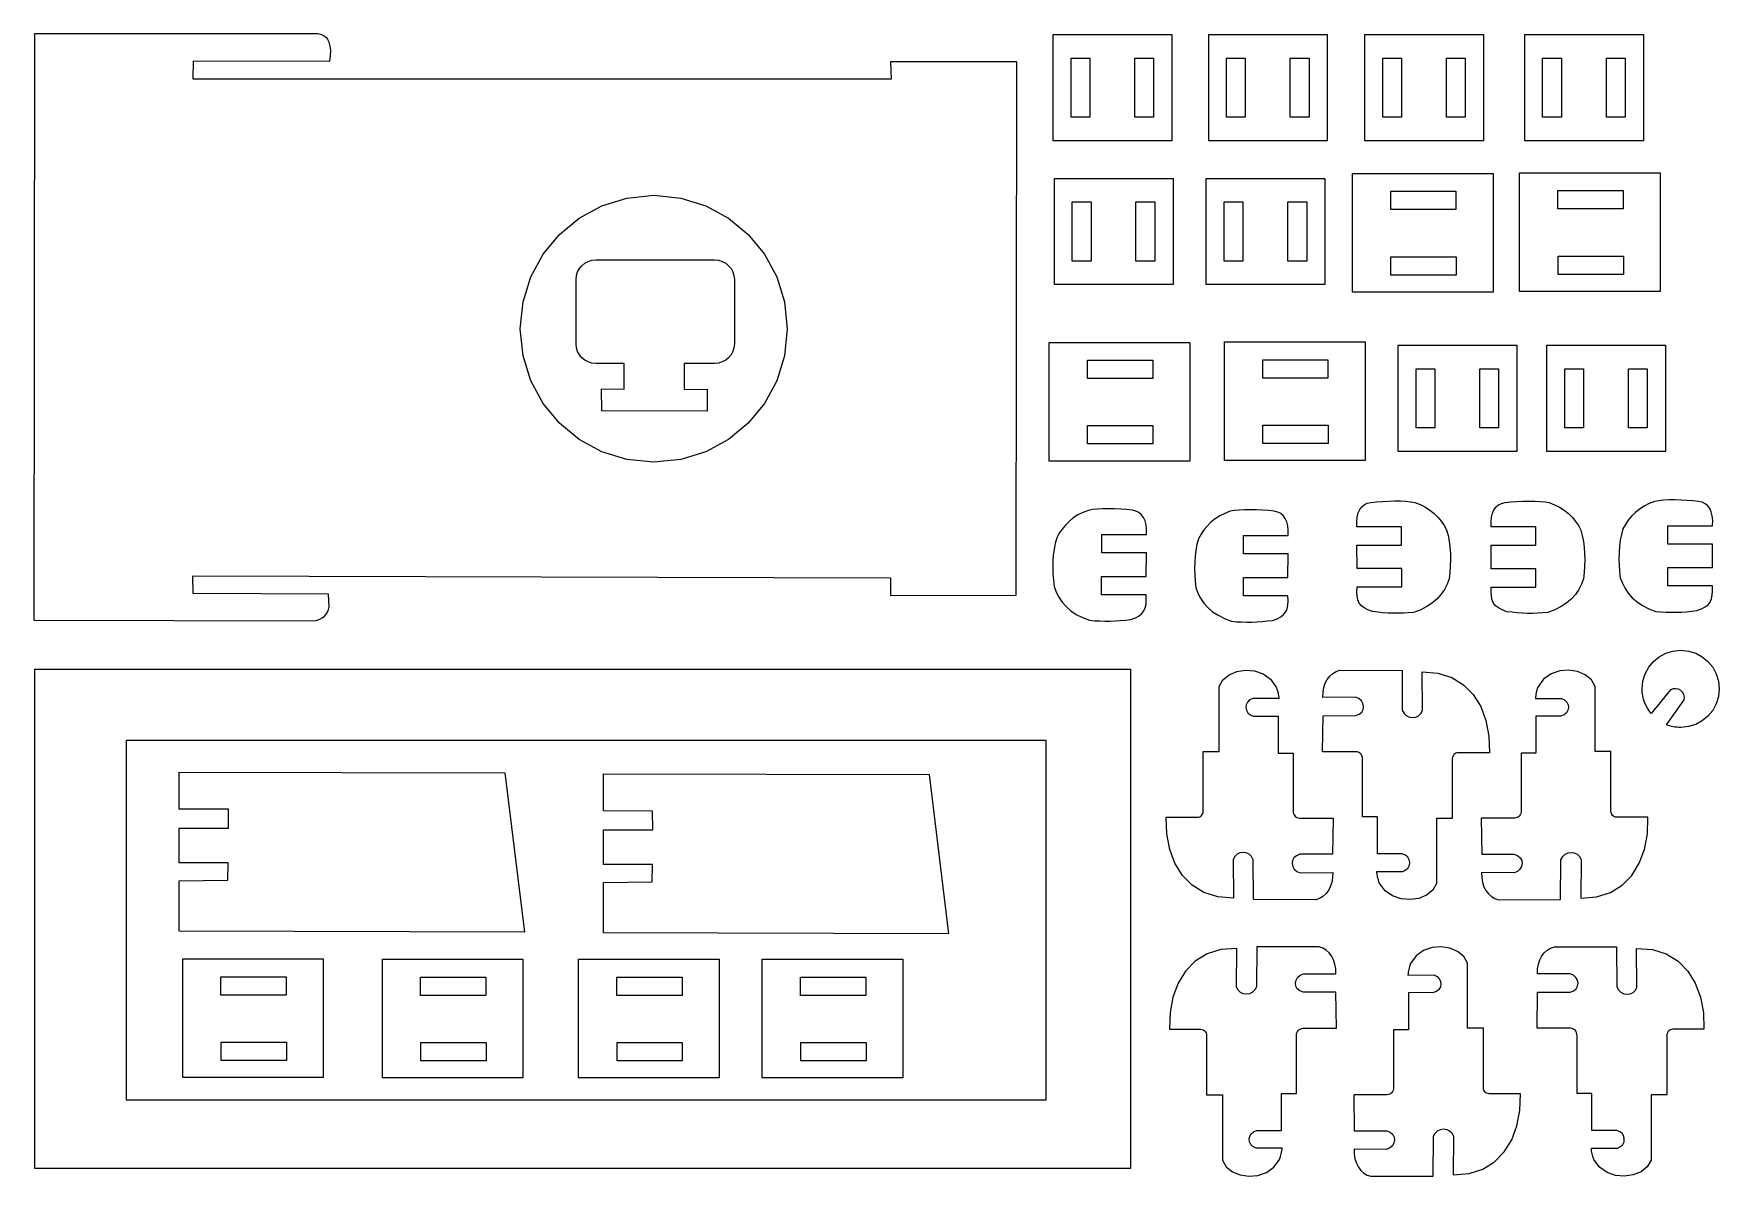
# Model space of a CAD drawing. Extents: x -511 to 437, y -183 to 197.
# Drawn here: x -509.1 to -225, y 4.1 to 196.7 of the extents above; entities that cross this region are included whole.
import ezdxf

# ---------------------------------------------------------------- set-up
doc = ezdxf.new("R2010")
doc.units = 0
doc.header["$MEASUREMENT"] = 0
doc.layers.add('CAMADA_1', color=7, linetype='CONTINUOUS')

msp = doc.modelspace()

# ---------------------------------------------------------------- linework, layer by layer
at = {"layer": 'CAMADA_1', "color": 250}
for points in [[(-343.38, 191.99), (-364.67, 191.98), (-364.58, 189.07), (-482.22, 189.07), (-482.15, 192.17), (-459.15, 192.09), (-459.04, 193.03), (-459.03, 193.89), (-459.11, 194.65), (-459.29, 195.3), (-459.59, 195.84), (-460, 196.26), (-460.54, 196.56), (-461.22, 196.73), (-508.98, 196.73), (-509.09, 97.86), (-461.89, 97.72), (-461.33, 97.85), (-460.85, 98.02), (-460.44, 98.25), (-460.09, 98.52), (-459.8, 98.85), (-459.58, 99.22), (-459.41, 99.63), (-459.31, 100.09), (-459.38, 102.25), (-482.22, 102.36), (-482.29, 105.32), (-364.65, 105), (-364.66, 102.01), (-343.47, 102.05), (-343.38, 191.99)], [(-337.24, 178.67), (-337.24, 196.57), (-317.24, 196.57), (-317.24, 178.67), (-337.24, 178.67)], [(-311.04, 178.67), (-311.04, 196.57), (-291.04, 196.57), (-291.04, 178.67), (-311.04, 178.67)], [(-284.73, 178.67), (-284.73, 196.57), (-264.73, 196.57), (-264.73, 178.67), (-284.73, 178.67)], [(-257.77, 178.67), (-257.77, 196.57), (-237.77, 196.57), (-237.77, 178.67), (-257.77, 178.67)], [(-334.23, 182.65), (-334.23, 192.6), (-331.07, 192.6), (-331.07, 182.65), (-334.23, 182.65)], [(-323.48, 182.65), (-323.48, 192.6), (-320.33, 192.6), (-320.33, 182.65), (-323.48, 182.65)], [(-308.02, 182.65), (-308.02, 192.6), (-304.87, 192.6), (-304.87, 182.65), (-308.02, 182.65)], [(-297.28, 182.65), (-297.28, 192.6), (-294.12, 192.6), (-294.12, 182.65), (-297.28, 182.65)], [(-281.71, 182.65), (-281.71, 192.6), (-278.56, 192.6), (-278.56, 182.65), (-281.71, 182.65)], [(-270.97, 182.65), (-270.97, 192.6), (-267.81, 192.6), (-267.81, 182.65), (-270.97, 182.65)], [(-254.75, 182.65), (-254.75, 192.6), (-251.59, 192.6), (-251.59, 182.65), (-254.75, 182.65)], [(-244.01, 182.65), (-244.01, 192.6), (-240.85, 192.6), (-240.85, 182.65), (-244.01, 182.65)], [(-337.05, 154.43), (-337.05, 172.33), (-317.05, 172.33), (-317.05, 154.43), (-337.05, 154.43)], [(-311.44, 154.43), (-311.44, 172.33), (-291.44, 172.33), (-291.44, 154.43), (-311.44, 154.43)], [(-286.81, 153.17), (-286.81, 173.17), (-263.1, 173.17), (-263.1, 153.17), (-286.81, 153.17)], [(-258.63, 153.28), (-258.63, 173.28), (-234.93, 173.28), (-234.93, 153.28), (-258.63, 153.28)], [(-404.57, 169.49), (-400.03, 169.03), (-395.81, 167.72), (-391.99, 165.64), (-388.66, 162.9), (-385.91, 159.57), (-383.83, 155.75), (-382.52, 151.52), (-382.07, 146.99), (-382.52, 142.45), (-383.83, 138.23), (-385.91, 134.41), (-388.66, 131.08), (-391.99, 128.33), (-395.81, 126.26), (-400.03, 124.94), (-404.57, 124.49), (-409.1, 124.94), (-413.32, 126.26), (-417.15, 128.33), (-420.48, 131.08), (-423.22, 134.41), (-425.3, 138.23), (-426.61, 142.45), (-427.07, 146.99), (-426.61, 151.52), (-425.3, 155.75), (-423.22, 159.57), (-420.48, 162.9), (-417.15, 165.64), (-413.32, 167.72), (-409.1, 169.03), (-404.57, 169.49)], [(-334.03, 158.4), (-334.03, 168.36), (-330.87, 168.36), (-330.87, 158.4), (-334.03, 158.4)], [(-323.29, 158.4), (-323.29, 168.36), (-320.13, 168.36), (-320.13, 158.4), (-323.29, 158.4)], [(-308.42, 158.4), (-308.42, 168.36), (-305.26, 168.36), (-305.26, 158.4), (-308.42, 158.4)], [(-297.68, 158.4), (-297.68, 168.36), (-294.52, 168.36), (-294.52, 158.4), (-297.68, 158.4)], [(-269.36, 167.07), (-280.36, 167.07), (-280.36, 170.17), (-269.36, 170.17), (-269.36, 167.07)], [(-241.18, 167.18), (-252.18, 167.18), (-252.18, 170.28), (-241.18, 170.28), (-241.18, 167.18)], [(-269.32, 156.04), (-280.32, 156.04), (-280.32, 159.14), (-269.32, 159.14), (-269.32, 156.04)], [(-241.14, 156.15), (-252.14, 156.15), (-252.14, 159.25), (-241.14, 159.25), (-241.14, 156.15)], [(-414.36, 158.6), (-394.31, 158.6), (-393.64, 158.53), (-393.02, 158.34), (-392.45, 158.03), (-391.96, 157.62), (-391.55, 157.13), (-391.25, 156.57), (-391.05, 155.94), (-390.98, 155.28), (-390.98, 144.45), (-391.05, 143.78), (-391.25, 143.16), (-391.55, 142.59), (-391.96, 142.1), (-392.45, 141.69), (-393.02, 141.39), (-393.64, 141.19), (-394.31, 141.12), (-399.46, 141.12), (-399.45, 136.77), (-395.56, 136.78), (-395.57, 133.12), (-413.35, 133.13), (-413.36, 136.85), (-409.57, 136.79), (-409.55, 141.12), (-414.36, 141.12), (-415.03, 141.19), (-415.65, 141.39), (-416.21, 141.69), (-416.71, 142.1), (-417.11, 142.59), (-417.42, 143.16), (-417.61, 143.78), (-417.68, 144.45), (-417.68, 155.28), (-417.61, 155.94), (-417.42, 156.57), (-417.11, 157.13), (-416.71, 157.62), (-416.21, 158.03), (-415.65, 158.34), (-415.03, 158.53), (-414.36, 158.6)], [(-337.92, 124.69), (-337.92, 144.69), (-314.22, 144.69), (-314.22, 124.69), (-337.92, 124.69)], [(-308.38, 124.77), (-308.38, 144.77), (-284.68, 144.77), (-284.68, 124.77), (-308.38, 124.77)], [(-279.1, 126.3), (-279.1, 144.21), (-259.1, 144.21), (-259.1, 126.3), (-279.1, 126.3)], [(-254.04, 126.31), (-254.04, 144.21), (-234.04, 144.21), (-234.04, 126.31), (-254.04, 126.31)], [(-320.48, 138.59), (-331.48, 138.59), (-331.48, 141.69), (-320.48, 141.69), (-320.48, 138.59)], [(-290.93, 138.67), (-301.93, 138.67), (-301.93, 141.77), (-290.93, 141.77), (-290.93, 138.67)], [(-276.08, 130.28), (-276.08, 140.23), (-272.93, 140.23), (-272.93, 130.28), (-276.08, 130.28)], [(-265.34, 130.28), (-265.34, 140.23), (-262.18, 140.23), (-262.18, 130.28), (-265.34, 130.28)], [(-251.02, 130.29), (-251.02, 140.24), (-247.87, 140.24), (-247.87, 130.29), (-251.02, 130.29)], [(-240.28, 130.29), (-240.28, 140.24), (-237.12, 140.24), (-237.12, 130.29), (-240.28, 130.29)], [(-290.89, 127.64), (-301.89, 127.64), (-301.89, 130.74), (-290.89, 130.74), (-290.89, 127.64)], [(-320.44, 127.56), (-331.44, 127.56), (-331.44, 130.66), (-320.44, 130.66), (-320.44, 127.56)], [(-321.58, 105.24), (-321.54, 109.19), (-329.06, 109.19), (-329.06, 112.29), (-321.54, 112.29), (-321.52, 113.16), (-321.6, 113.93), (-321.77, 114.6), (-322.03, 115.18), (-322.37, 115.64), (-322.8, 116), (-323.31, 116.25), (-323.9, 116.38), (-324.86, 116.49), (-325.87, 116.57), (-326.89, 116.62), (-327.91, 116.64), (-328.88, 116.63), (-329.8, 116.58), (-330.62, 116.5), (-331.32, 116.37), (-332.24, 116.02), (-333.09, 115.59), (-333.86, 115.09), (-334.56, 114.52), (-335.19, 113.9), (-335.75, 113.22), (-336.24, 112.5), (-336.66, 111.73), (-336.92, 110.81), (-337.1, 109.83), (-337.23, 108.82), (-337.3, 107.77), (-337.32, 106.71), (-337.3, 105.65), (-337.22, 104.58), (-337.11, 103.53), (-336.76, 102.6), (-336.31, 101.72), (-335.75, 100.9), (-335.08, 100.14), (-334.29, 99.46), (-333.36, 98.84), (-332.3, 98.3), (-331.1, 97.84), (-330.25, 97.77), (-329.4, 97.72), (-328.54, 97.7), (-327.68, 97.71), (-326.81, 97.74), (-325.94, 97.8), (-325.06, 97.88), (-324.18, 97.99), (-323.4, 98.28), (-322.78, 98.61), (-322.3, 98.98), (-321.96, 99.42), (-321.73, 99.95), (-321.6, 100.56), (-321.55, 101.29), (-321.58, 102.14), (-329.1, 102.14), (-329.1, 105.24), (-321.58, 105.24)], [(-286.03, 106.56), (-286.07, 110.52), (-278.54, 110.52), (-278.54, 113.62), (-286.07, 113.61), (-286.08, 114.48), (-286.01, 115.25), (-285.84, 115.93), (-285.58, 116.5), (-285.24, 116.96), (-284.81, 117.32), (-284.3, 117.57), (-283.71, 117.7), (-282.75, 117.81), (-281.74, 117.89), (-280.72, 117.94), (-279.7, 117.96), (-278.72, 117.95), (-277.81, 117.9), (-276.99, 117.82), (-276.28, 117.7), (-275.37, 117.34), (-274.52, 116.91), (-273.75, 116.41), (-273.05, 115.84), (-272.42, 115.22), (-271.86, 114.54), (-271.37, 113.82), (-270.94, 113.06), (-270.69, 112.13), (-270.5, 111.15), (-270.38, 110.14), (-270.3, 109.1), (-270.28, 108.04), (-270.31, 106.97), (-270.38, 105.9), (-270.49, 104.85), (-270.85, 103.92), (-271.3, 103.04), (-271.86, 102.22), (-272.53, 101.47), (-273.32, 100.78), (-274.24, 100.16), (-275.3, 99.62), (-276.51, 99.16), (-277.36, 99.09), (-278.21, 99.04), (-279.07, 99.02), (-279.93, 99.03), (-280.8, 99.06), (-281.67, 99.12), (-282.54, 99.2), (-283.42, 99.31), (-284.21, 99.6), (-284.83, 99.93), (-285.3, 100.3), (-285.65, 100.75), (-285.88, 101.27), (-286.01, 101.88), (-286.06, 102.61), (-286.03, 103.46), (-278.51, 103.46), (-278.51, 106.56), (-286.03, 106.56)], [(-263.4, 106.54), (-263.43, 110.5), (-255.91, 110.5), (-255.91, 113.6), (-263.43, 113.59), (-263.45, 114.46), (-263.37, 115.23), (-263.21, 115.91), (-262.95, 116.48), (-262.6, 116.94), (-262.18, 117.3), (-261.66, 117.55), (-261.07, 117.68), (-260.11, 117.79), (-259.11, 117.87), (-258.08, 117.92), (-257.07, 117.94), (-256.09, 117.93), (-255.18, 117.88), (-254.35, 117.8), (-253.65, 117.68), (-252.73, 117.32), (-251.89, 116.89), (-251.12, 116.39), (-250.41, 115.82), (-249.78, 115.2), (-249.22, 114.52), (-248.73, 113.8), (-248.31, 113.04), (-248.06, 112.11), (-247.87, 111.13), (-247.74, 110.12), (-247.67, 109.08), (-247.65, 108.02), (-247.68, 106.95), (-247.75, 105.88), (-247.86, 104.83), (-248.22, 103.9), (-248.67, 103.02), (-249.23, 102.2), (-249.9, 101.45), (-250.69, 100.76), (-251.61, 100.14), (-252.67, 99.6), (-253.88, 99.14), (-254.72, 99.07), (-255.58, 99.02), (-256.44, 99), (-257.3, 99.01), (-258.16, 99.04), (-259.03, 99.1), (-259.91, 99.18), (-260.79, 99.29), (-261.57, 99.58), (-262.19, 99.91), (-262.67, 100.28), (-263.02, 100.73), (-263.25, 101.25), (-263.38, 101.86), (-263.42, 102.59), (-263.4, 103.44), (-255.87, 103.44), (-255.87, 106.54), (-263.4, 106.54)], [(-226.13, 106.73), (-226.1, 110.69), (-233.62, 110.69), (-233.62, 113.79), (-226.1, 113.78), (-226.08, 114.65), (-226.16, 115.42), (-226.33, 116.1), (-226.58, 116.67), (-226.93, 117.13), (-227.35, 117.49), (-227.87, 117.74), (-228.46, 117.87), (-229.42, 117.98), (-230.42, 118.06), (-231.45, 118.11), (-232.46, 118.14), (-233.44, 118.12), (-234.35, 118.07), (-235.18, 117.99), (-235.88, 117.87), (-236.8, 117.51), (-237.64, 117.08), (-238.42, 116.58), (-239.12, 116.01), (-239.75, 115.39), (-240.31, 114.71), (-240.8, 113.99), (-241.22, 113.23), (-241.47, 112.3), (-241.66, 111.32), (-241.79, 110.31), (-241.86, 109.27), (-241.88, 108.21), (-241.85, 107.14), (-241.78, 106.07), (-241.67, 105.02), (-241.31, 104.09), (-240.86, 103.21), (-240.31, 102.39), (-239.63, 101.64), (-238.84, 100.95), (-237.92, 100.33), (-236.86, 99.79), (-235.65, 99.34), (-234.81, 99.26), (-233.95, 99.21), (-233.1, 99.19), (-232.23, 99.2), (-231.37, 99.23), (-230.5, 99.29), (-229.62, 99.37), (-228.74, 99.48), (-227.96, 99.77), (-227.34, 100.1), (-226.86, 100.47), (-226.51, 100.92), (-226.28, 101.44), (-226.15, 102.05), (-226.11, 102.78), (-226.13, 103.63), (-233.66, 103.63), (-233.66, 106.73), (-226.13, 106.73)], [(-297.67, 105.07), (-297.63, 109.03), (-305.16, 109.03), (-305.16, 112.13), (-297.63, 112.13), (-297.62, 112.99), (-297.69, 113.77), (-297.86, 114.44), (-298.12, 115.01), (-298.46, 115.48), (-298.89, 115.83), (-299.4, 116.08), (-300, 116.22), (-300.95, 116.32), (-301.96, 116.41), (-302.98, 116.46), (-304, 116.48), (-304.98, 116.46), (-305.89, 116.42), (-306.71, 116.33), (-307.42, 116.21), (-308.33, 115.85), (-309.18, 115.42), (-309.95, 114.92), (-310.65, 114.36), (-311.28, 113.73), (-311.84, 113.06), (-312.33, 112.33), (-312.76, 111.57), (-313.01, 110.64), (-313.2, 109.66), (-313.32, 108.65), (-313.4, 107.61), (-313.42, 106.55), (-313.39, 105.48), (-313.32, 104.41), (-313.21, 103.36), (-312.85, 102.43), (-312.4, 101.55), (-311.84, 100.73), (-311.17, 99.98), (-310.38, 99.29), (-309.46, 98.68), (-308.4, 98.14), (-307.19, 97.68), (-306.34, 97.6), (-305.49, 97.56), (-304.63, 97.54), (-303.77, 97.54), (-302.9, 97.58), (-302.03, 97.63), (-301.16, 97.72), (-300.28, 97.82), (-299.49, 98.11), (-298.87, 98.44), (-298.4, 98.82), (-298.05, 99.26), (-297.82, 99.78), (-297.69, 100.4), (-297.64, 101.12), (-297.67, 101.97), (-305.19, 101.97), (-305.19, 105.07), (-297.67, 105.07)], [(-231.47, 92.78), (-230.16, 92.64), (-228.94, 92.27), (-227.84, 91.67), (-226.88, 90.87), (-226.08, 89.91), (-225.48, 88.81), (-225.1, 87.59), (-224.97, 86.28), (-225.1, 84.97), (-225.48, 83.75), (-226.08, 82.64), (-226.88, 81.68), (-227.84, 80.89), (-228.94, 80.29), (-230.16, 79.91), (-231.47, 79.78), (-231.79, 79.78), (-232.1, 79.81), (-232.41, 79.84), (-232.72, 79.89), (-233.02, 79.95), (-233.32, 80.03), (-233.61, 80.12), (-233.89, 80.22), (-230.91, 84.43), (-230.86, 84.9), (-230.95, 85.33), (-231.16, 85.7), (-231.47, 86), (-231.85, 86.21), (-232.28, 86.31), (-232.74, 86.28), (-233.21, 86.11), (-236.47, 82.12), (-236.8, 82.56), (-237.1, 83.02), (-237.36, 83.51), (-237.57, 84.03), (-237.74, 84.56), (-237.87, 85.12), (-237.95, 85.69), (-237.97, 86.28), (-237.84, 87.59), (-237.46, 88.81), (-236.86, 89.91), (-236.07, 90.87), (-235.11, 91.67), (-234, 92.27), (-232.78, 92.64), (-231.47, 92.78)], [(-508.92, 89.59), (-324.21, 89.59), (-324.21, 5.44), (-508.92, 5.44), (-508.92, 89.59)], [(-303.47, 50.76), (-303.52, 57.48), (-303.81, 58.01), (-304.22, 58.4), (-304.71, 58.63), (-305.24, 58.71), (-305.77, 58.63), (-306.25, 58.41), (-306.64, 58.04), (-306.9, 57.52), (-306.86, 51), (-309.52, 51.2), (-311.85, 51.94), (-313.84, 53.17), (-315.47, 54.83), (-316.73, 56.87), (-317.61, 59.22), (-318.1, 61.83), (-318.19, 64.64), (-312.95, 64.64), (-312.73, 64.67), (-312.54, 64.73), (-312.37, 64.82), (-312.23, 64.93), (-312.12, 65.07), (-312.03, 65.25), (-311.97, 65.45), (-311.95, 65.69), (-311.95, 75.7), (-309.29, 75.7), (-309.29, 86.68), (-308.64, 87.8), (-307.6, 88.64), (-306.29, 89.19), (-304.82, 89.41), (-303.31, 89.29), (-301.87, 88.8), (-300.6, 87.9), (-299.64, 86.59), (-299.48, 86.1), (-299.35, 85.62), (-299.3, 85.39), (-299.27, 85.15), (-299.24, 84.9), (-299.23, 84.65), (-303.61, 84.68), (-304.14, 84.41), (-304.51, 84.05), (-304.73, 83.61), (-304.78, 83.14), (-304.69, 82.68), (-304.45, 82.25), (-304.06, 81.91), (-303.52, 81.69), (-299.31, 81.69), (-299.31, 75.45), (-296.81, 75.45), (-296.81, 65.75), (-296.79, 65.49), (-296.73, 65.24), (-296.65, 65.03), (-296.53, 64.85), (-296.38, 64.7), (-296.19, 64.59), (-295.97, 64.51), (-295.72, 64.47), (-290.08, 64.47), (-290.16, 58.4), (-295.66, 58.39), (-296.26, 58.15), (-296.67, 57.79), (-296.91, 57.34), (-296.98, 56.84), (-296.88, 56.35), (-296.61, 55.89), (-296.2, 55.51), (-295.64, 55.26), (-290.14, 55.31), (-290.17, 54.45), (-290.3, 53.65), (-290.54, 52.92), (-290.87, 52.27), (-291.29, 51.72), (-291.79, 51.27), (-292.36, 50.94), (-292.99, 50.73), (-303.47, 50.76)], [(-278.44, 89.39), (-278.4, 82.68), (-278.11, 82.14), (-277.7, 81.75), (-277.21, 81.52), (-276.67, 81.44), (-276.15, 81.52), (-275.67, 81.74), (-275.27, 82.11), (-275.01, 82.63), (-275.06, 89.15), (-272.4, 88.95), (-270.06, 88.21), (-268.08, 86.98), (-266.45, 85.32), (-265.18, 83.28), (-264.3, 80.93), (-263.82, 78.32), (-263.73, 75.51), (-268.97, 75.51), (-269.19, 75.48), (-269.38, 75.42), (-269.55, 75.34), (-269.69, 75.22), (-269.8, 75.08), (-269.89, 74.91), (-269.94, 74.7), (-269.97, 74.47), (-269.97, 64.45), (-272.63, 64.45), (-272.63, 53.47), (-273.28, 52.35), (-274.32, 51.51), (-275.63, 50.96), (-277.1, 50.74), (-278.61, 50.86), (-280.05, 51.36), (-281.31, 52.25), (-282.28, 53.56), (-282.44, 54.06), (-282.57, 54.53), (-282.61, 54.76), (-282.65, 55), (-282.68, 55.25), (-282.69, 55.5), (-278.31, 55.47), (-277.78, 55.74), (-277.41, 56.11), (-277.19, 56.54), (-277.13, 57.01), (-277.23, 57.48), (-277.47, 57.9), (-277.86, 58.24), (-278.4, 58.46), (-282.61, 58.47), (-282.61, 64.7), (-285.1, 64.7), (-285.1, 74.4), (-285.13, 74.67), (-285.18, 74.91), (-285.27, 75.12), (-285.39, 75.3), (-285.54, 75.45), (-285.73, 75.56), (-285.95, 75.64), (-286.2, 75.68), (-291.84, 75.68), (-291.76, 81.75), (-286.26, 81.76), (-285.66, 82), (-285.24, 82.36), (-285.01, 82.81), (-284.94, 83.31), (-285.04, 83.8), (-285.3, 84.26), (-285.72, 84.64), (-286.28, 84.89), (-291.78, 84.84), (-291.75, 85.7), (-291.62, 86.5), (-291.38, 87.23), (-291.05, 87.88), (-290.63, 88.43), (-290.13, 88.88), (-289.56, 89.21), (-288.92, 89.42), (-278.44, 89.39)], [(-251.71, 50.76), (-251.66, 57.48), (-251.37, 58.01), (-250.96, 58.4), (-250.47, 58.63), (-249.94, 58.71), (-249.41, 58.63), (-248.93, 58.41), (-248.54, 58.04), (-248.28, 57.52), (-248.32, 51), (-245.66, 51.2), (-243.33, 51.94), (-241.34, 53.17), (-239.71, 54.83), (-238.45, 56.87), (-237.57, 59.22), (-237.08, 61.83), (-237, 64.64), (-242.24, 64.64), (-242.45, 64.67), (-242.64, 64.73), (-242.81, 64.82), (-242.95, 64.93), (-243.07, 65.07), (-243.15, 65.25), (-243.21, 65.45), (-243.23, 65.69), (-243.23, 75.7), (-245.89, 75.7), (-245.89, 86.68), (-246.54, 87.8), (-247.58, 88.64), (-248.89, 89.19), (-250.36, 89.41), (-251.87, 89.29), (-253.32, 88.8), (-254.58, 87.9), (-255.54, 86.59), (-255.7, 86.1), (-255.83, 85.62), (-255.88, 85.39), (-255.91, 85.15), (-255.94, 84.9), (-255.96, 84.65), (-251.57, 84.68), (-251.04, 84.41), (-250.67, 84.05), (-250.46, 83.61), (-250.4, 83.14), (-250.49, 82.68), (-250.73, 82.25), (-251.12, 81.91), (-251.66, 81.69), (-255.87, 81.69), (-255.87, 75.45), (-258.37, 75.45), (-258.37, 65.75), (-258.39, 65.49), (-258.45, 65.24), (-258.53, 65.03), (-258.65, 64.85), (-258.8, 64.7), (-258.99, 64.59), (-259.21, 64.51), (-259.46, 64.47), (-265.1, 64.47), (-265.02, 58.4), (-259.52, 58.39), (-258.92, 58.15), (-258.51, 57.79), (-258.27, 57.34), (-258.2, 56.84), (-258.31, 56.35), (-258.57, 55.89), (-258.98, 55.51), (-259.54, 55.26), (-265.04, 55.31), (-265.01, 54.45), (-264.88, 53.65), (-264.64, 52.92), (-264.31, 52.27), (-263.89, 51.72), (-263.39, 51.27), (-262.82, 50.94), (-262.19, 50.73), (-251.71, 50.76)], [(-493.45, 77.63), (-338.51, 77.63), (-338.51, 16.92), (-493.45, 16.92), (-493.45, 77.63)], [(-426.39, 45.27), (-484.55, 45.42), (-484.55, 53.92), (-476.37, 54.04), (-476.31, 56.95), (-484.55, 56.94), (-484.55, 62.81), (-476.25, 62.81), (-476.26, 65.97), (-484.55, 66), (-484.55, 72.25), (-429.68, 72.1), (-426.39, 45.27)], [(-354.88, 44.98), (-413.05, 45.13), (-413.05, 53.64), (-404.87, 53.75), (-404.81, 56.66), (-413.05, 56.65), (-413.05, 62.52), (-404.75, 62.52), (-404.76, 65.68), (-413.05, 65.71), (-413.05, 71.97), (-358.18, 71.82), (-354.88, 44.98)], [(-302.92, 42.76), (-302.96, 36.04), (-303.25, 35.51), (-303.66, 35.12), (-304.16, 34.89), (-304.69, 34.81), (-305.22, 34.89), (-305.7, 35.11), (-306.09, 35.48), (-306.35, 36), (-306.3, 42.52), (-308.97, 42.32), (-311.3, 41.58), (-313.29, 40.35), (-314.92, 38.69), (-316.18, 36.65), (-317.06, 34.3), (-317.55, 31.69), (-317.63, 28.88), (-312.39, 28.88), (-312.17, 28.85), (-311.98, 28.79), (-311.81, 28.7), (-311.67, 28.59), (-311.56, 28.45), (-311.47, 28.27), (-311.42, 28.07), (-311.39, 27.83), (-311.39, 17.82), (-308.73, 17.82), (-308.73, 6.84), (-308.08, 5.72), (-307.04, 4.88), (-305.73, 4.33), (-304.27, 4.11), (-302.75, 4.23), (-301.31, 4.72), (-300.05, 5.62), (-299.08, 6.93), (-298.92, 7.42), (-298.8, 7.9), (-298.75, 8.13), (-298.71, 8.37), (-298.68, 8.62), (-298.67, 8.87), (-303.05, 8.84), (-303.58, 9.11), (-303.95, 9.47), (-304.17, 9.91), (-304.23, 10.38), (-304.13, 10.84), (-303.89, 11.27), (-303.5, 11.61), (-302.97, 11.83), (-298.75, 11.83), (-298.75, 18.07), (-296.26, 18.07), (-296.26, 27.77), (-296.23, 28.03), (-296.18, 28.28), (-296.09, 28.49), (-295.97, 28.67), (-295.82, 28.82), (-295.63, 28.93), (-295.42, 29.01), (-295.16, 29.05), (-289.52, 29.05), (-289.6, 35.12), (-295.1, 35.13), (-295.7, 35.37), (-296.12, 35.73), (-296.35, 36.18), (-296.42, 36.67), (-296.32, 37.17), (-296.06, 37.63), (-295.64, 38.01), (-295.08, 38.26), (-289.59, 38.21), (-289.61, 39.07), (-289.75, 39.87), (-289.98, 40.6), (-290.31, 41.25), (-290.73, 41.8), (-291.23, 42.25), (-291.8, 42.58), (-292.44, 42.79), (-302.92, 42.76)], [(-273.21, 4.13), (-273.16, 10.84), (-272.88, 11.38), (-272.46, 11.77), (-271.97, 12), (-271.44, 12.08), (-270.91, 12), (-270.43, 11.78), (-270.04, 11.41), (-269.78, 10.89), (-269.83, 4.37), (-267.16, 4.57), (-264.83, 5.31), (-262.84, 6.54), (-261.21, 8.2), (-259.95, 10.24), (-259.07, 12.59), (-258.58, 15.2), (-258.5, 18.01), (-263.74, 18.01), (-263.95, 18.04), (-264.15, 18.1), (-264.31, 18.18), (-264.45, 18.3), (-264.57, 18.44), (-264.65, 18.61), (-264.71, 18.82), (-264.73, 19.05), (-264.73, 29.07), (-267.4, 29.07), (-267.4, 40.05), (-268.05, 41.17), (-269.08, 42.01), (-270.39, 42.56), (-271.86, 42.78), (-273.37, 42.66), (-274.82, 42.16), (-276.08, 41.27), (-277.04, 39.96), (-277.21, 39.46), (-277.33, 38.99), (-277.38, 38.76), (-277.42, 38.52), (-277.44, 38.27), (-277.46, 38.02), (-273.08, 38.05), (-272.54, 37.78), (-272.17, 37.41), (-271.96, 36.98), (-271.9, 36.51), (-271.99, 36.04), (-272.24, 35.62), (-272.63, 35.28), (-273.16, 35.06), (-277.37, 35.05), (-277.37, 28.82), (-279.87, 28.82), (-279.87, 19.12), (-279.89, 18.85), (-279.95, 18.61), (-280.04, 18.4), (-280.16, 18.22), (-280.31, 18.07), (-280.49, 17.96), (-280.71, 17.88), (-280.96, 17.84), (-286.6, 17.84), (-286.52, 11.77), (-281.03, 11.76), (-280.43, 11.52), (-280.01, 11.16), (-279.77, 10.71), (-279.71, 10.21), (-279.81, 9.72), (-280.07, 9.26), (-280.48, 8.88), (-281.04, 8.63), (-286.54, 8.68), (-286.52, 7.82), (-286.38, 7.02), (-286.14, 6.29), (-285.81, 5.64), (-285.39, 5.09), (-284.9, 4.64), (-284.32, 4.31), (-283.69, 4.1), (-273.21, 4.13)], [(-242.29, 42.76), (-242.24, 36.04), (-241.95, 35.51), (-241.54, 35.12), (-241.05, 34.89), (-240.52, 34.81), (-239.99, 34.89), (-239.51, 35.11), (-239.12, 35.48), (-238.86, 36), (-238.9, 42.52), (-236.24, 42.32), (-233.91, 41.58), (-231.92, 40.35), (-230.29, 38.69), (-229.03, 36.65), (-228.15, 34.3), (-227.66, 31.69), (-227.57, 28.88), (-232.81, 28.88), (-233.03, 28.85), (-233.22, 28.79), (-233.39, 28.7), (-233.53, 28.59), (-233.64, 28.45), (-233.73, 28.27), (-233.79, 28.07), (-233.81, 27.83), (-233.81, 17.82), (-236.47, 17.82), (-236.47, 6.84), (-237.12, 5.72), (-238.16, 4.88), (-239.47, 4.33), (-240.94, 4.11), (-242.45, 4.23), (-243.89, 4.72), (-245.16, 5.62), (-246.12, 6.93), (-246.28, 7.42), (-246.41, 7.9), (-246.46, 8.13), (-246.49, 8.37), (-246.52, 8.62), (-246.53, 8.87), (-242.15, 8.84), (-241.62, 9.11), (-241.25, 9.47), (-241.03, 9.91), (-240.98, 10.38), (-241.07, 10.84), (-241.31, 11.27), (-241.7, 11.61), (-242.24, 11.83), (-246.45, 11.83), (-246.45, 18.07), (-248.95, 18.07), (-248.95, 27.77), (-248.97, 28.03), (-249.03, 28.28), (-249.11, 28.49), (-249.23, 28.67), (-249.38, 28.82), (-249.57, 28.93), (-249.79, 29.01), (-250.04, 29.05), (-255.68, 29.05), (-255.6, 35.12), (-250.1, 35.13), (-249.5, 35.37), (-249.09, 35.73), (-248.85, 36.18), (-248.78, 36.67), (-248.88, 37.17), (-249.15, 37.63), (-249.56, 38.01), (-250.12, 38.26), (-255.62, 38.21), (-255.59, 39.07), (-255.46, 39.87), (-255.22, 40.6), (-254.89, 41.25), (-254.47, 41.8), (-253.97, 42.25), (-253.4, 42.58), (-252.77, 42.79), (-242.29, 42.76)], [(-483.98, 20.75), (-483.98, 40.75), (-460.28, 40.75), (-460.28, 20.75), (-483.98, 20.75)], [(-450.32, 20.68), (-450.32, 40.68), (-426.62, 40.68), (-426.62, 20.68), (-450.32, 20.68)], [(-417.26, 20.68), (-417.26, 40.68), (-393.55, 40.68), (-393.55, 20.68), (-417.26, 20.68)], [(-386.28, 20.68), (-386.28, 40.68), (-362.58, 40.68), (-362.58, 20.68), (-386.28, 20.68)], [(-466.53, 34.65), (-477.53, 34.65), (-477.53, 37.75), (-466.53, 37.75), (-466.53, 34.65)], [(-432.88, 34.58), (-443.88, 34.58), (-443.88, 37.68), (-432.88, 37.68), (-432.88, 34.58)], [(-399.81, 34.58), (-410.81, 34.58), (-410.81, 37.68), (-399.81, 37.68), (-399.81, 34.58)], [(-368.83, 34.58), (-379.83, 34.58), (-379.83, 37.68), (-368.83, 37.68), (-368.83, 34.58)], [(-466.49, 23.62), (-477.49, 23.62), (-477.49, 26.72), (-466.49, 26.72), (-466.49, 23.62)], [(-432.83, 23.55), (-443.83, 23.55), (-443.83, 26.65), (-432.83, 26.65), (-432.83, 23.55)], [(-399.77, 23.55), (-410.77, 23.55), (-410.77, 26.65), (-399.77, 26.65), (-399.77, 23.55)], [(-368.79, 23.55), (-379.79, 23.55), (-379.79, 26.65), (-368.79, 26.65), (-368.79, 23.55)]]:
    msp.add_lwpolyline(points, close=True, dxfattribs=at)

doc.saveas('drawing.dxf')
